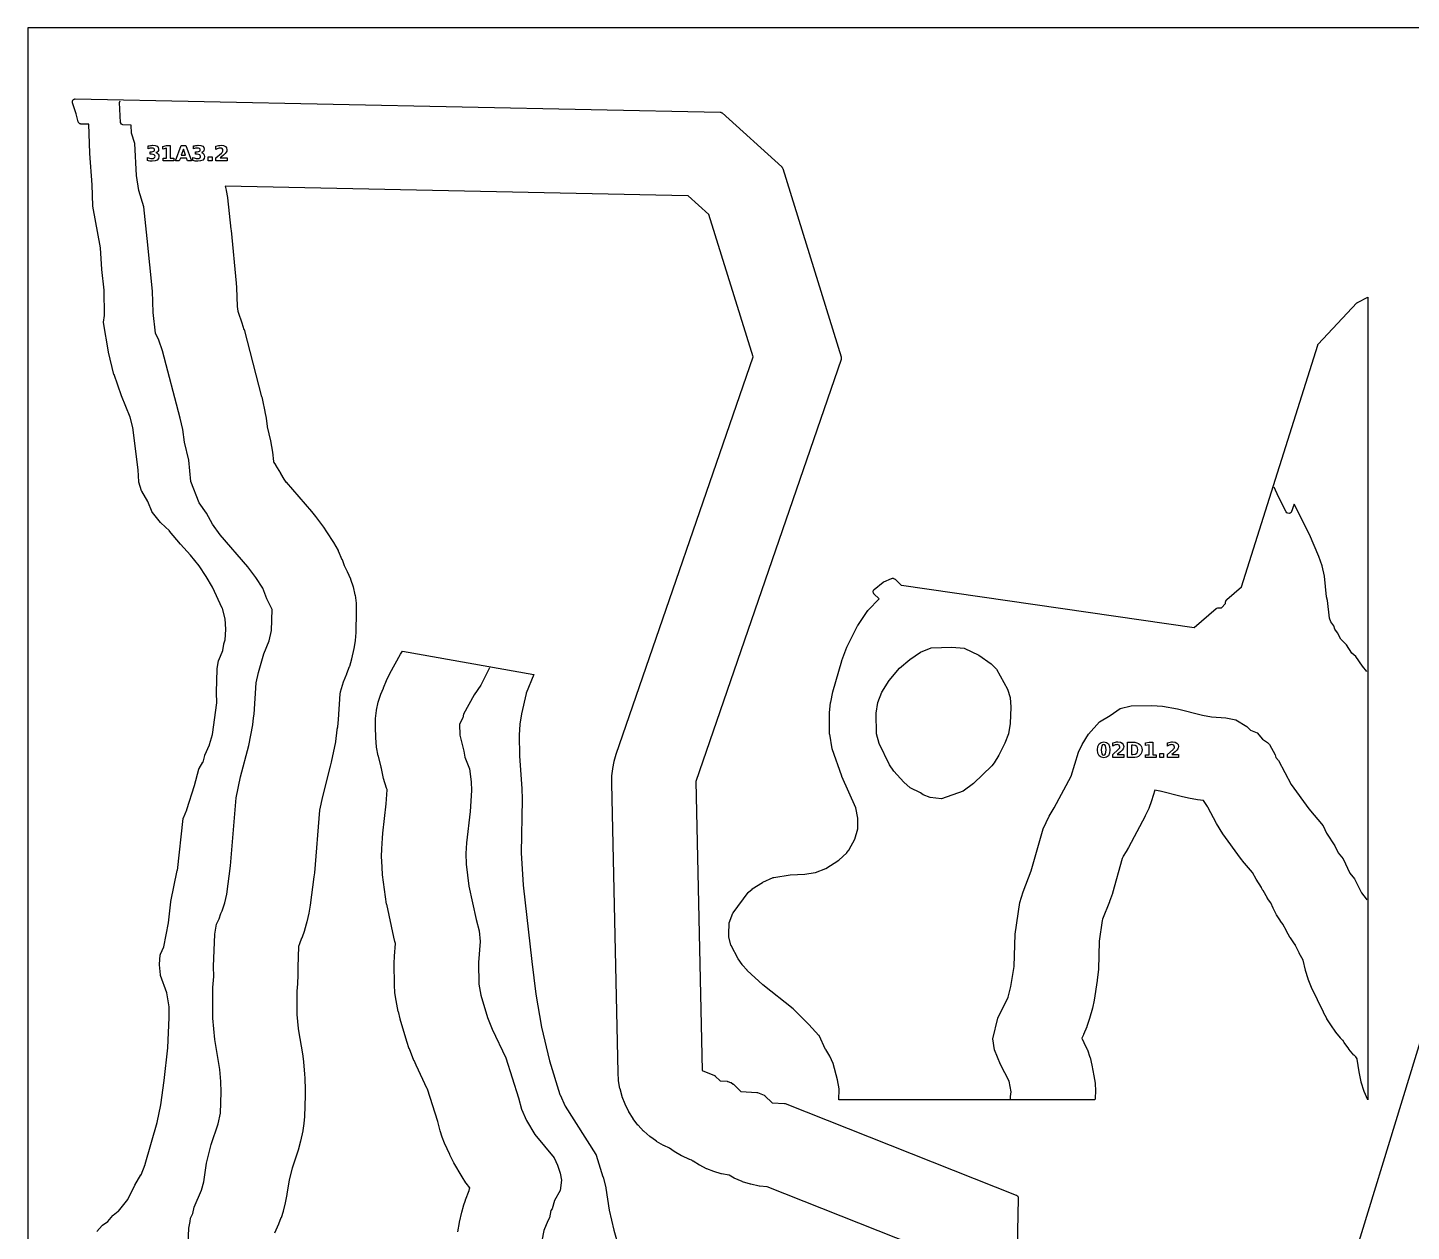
# Model space of a CAD drawing. Header units: millimetres. Extents: x 0 to 841, y 0 to 594.
# Drawn here: x 0 to 328.8, y 307.9 to 594 of the extents above; entities that cross this region are included whole.
import ezdxf

# ---------------------------------------------------------------- set-up
doc = ezdxf.new("R2010")
doc.units = ezdxf.units.MM
for name, color, linetype in [('CUT', 1, 'Continuous'), ('ENGRAVE', 5, 'Continuous'), ('SHEET_EDGE_DO_NOT_CUT', 8, 'Continuous')]:
    doc.layers.add(name, color=color, linetype=linetype)

msp = doc.modelspace()

# ---------------------------------------------------------------- linework, layer by layer
at = {"layer": 'CUT'}
for points in [[(16.44, 307.85), (17.71, 309.25), (17.74, 309.29), (17.78, 309.32), (19.03, 310.22), (19.04, 310.23), (19.04, 310.23), (20.26, 311.68), (20.29, 311.72), (20.33, 311.75), (21.54, 312.7), (21.55, 312.71), (21.56, 312.72), (23.79, 315.47), (23.79, 315.48), (23.8, 315.49), (25.48, 318.84), (25.49, 318.87), (26.93, 321.34), (26.93, 321.34), (26.94, 321.35), (27.9, 323.8), (27.91, 323.82), (30.78, 333.74), (30.78, 333.76), (31.66, 337.92), (31.67, 337.94), (32.45, 343.74), (32.45, 343.74), (33.31, 351.5), (33.31, 351.52), (33.62, 358.71), (33.62, 358.72), (33.66, 361.2), (33.66, 361.21), (33.65, 361.22), (33.06, 364.54), (33.05, 364.55), (33.05, 364.56), (31.58, 368.73), (31.57, 368.77), (31.56, 368.81), (31.55, 368.86), (31.36, 371.22), (31.36, 371.26), (31.36, 371.3), (31.52, 373.59), (31.52, 373.64), (31.53, 373.68), (31.55, 373.73), (31.57, 373.77), (32.38, 375.48), (32.39, 375.49), (32.39, 375.5), (33.43, 381.2), (33.43, 381.22), (34.02, 386.22), (34.03, 386.26), (35.56, 393.65), (35.57, 393.67), (36.98, 406.04), (36.99, 406.09), (37, 406.14), (37.02, 406.18), (37.83, 408.1), (37.84, 408.13), (39.65, 413.84), (39.66, 413.85), (40.7, 417.75), (40.71, 417.8), (40.73, 417.84), (40.75, 417.88), (41.66, 419.41), (41.67, 419.42), (41.67, 419.43), (42.11, 421.01), (42.14, 421.08), (43.23, 423.54), (43.24, 423.57), (43.96, 426), (43.96, 426.01), (43.96, 426.02), (44.94, 433.48), (44.94, 433.49), (44.94, 433.5), (44.86, 436), (44.86, 436.03), (45.02, 441.49), (45.02, 441.56), (45.38, 443.58), (45.39, 443.63), (45.41, 443.69), (46.38, 445.96), (46.38, 445.97), (46.39, 445.98), (46.59, 447.44), (46.6, 447.48), (46.61, 447.53), (46.92, 448.45), (46.93, 448.46), (46.93, 448.47), (47.06, 450.96), (47.06, 450.99), (46.91, 453.45), (46.91, 453.46), (46.9, 453.47), (46.27, 455.96), (46.27, 455.97), (46.26, 455.98), (43.92, 461), (43.91, 461.02), (42.44, 463.54), (42.43, 463.55), (40.74, 466.09), (40.72, 466.11), (38.69, 468.62), (38.68, 468.63), (36.31, 471.19), (36.29, 471.21), (33.69, 474.34), (33.67, 474.36), (31.65, 476.29), (31.6, 476.34), (29.64, 478.73), (29.61, 478.78), (29.58, 478.82), (29.56, 478.87), (28.58, 481.34), (28.57, 481.34), (28.57, 481.35), (27.12, 483.83), (27.09, 483.88), (27.07, 483.93), (26.45, 485.93), (26.44, 485.99), (26.43, 486.05), (26.25, 488.9), (26.25, 488.92), (24.97, 498.93), (24.96, 498.96), (24.36, 501.43), (24.36, 501.44), (24.36, 501.44), (22.28, 506.49), (22.28, 506.51), (20.52, 511.53), (20.51, 511.58), (19.22, 516.88), (19.22, 516.91), (18.04, 523.88), (18.03, 523.93), (18.03, 523.98), (18.04, 524.03), (18.23, 525.56), (18.23, 525.6), (18.16, 531.58), (18.16, 531.6), (17.6, 536.55), (17.6, 536.58), (17.29, 541.6), (17.28, 541.63), (15.47, 551.59), (15.46, 551.63), (15.46, 551.67), (15.36, 556.62), (15.36, 556.63), (14.81, 564.12), (14.81, 564.14), (14.57, 571.04), (14.57, 571.05), (14.56, 571.05), (12.69, 571.1), (12.64, 571.1), (12.59, 571.11), (12.54, 571.12), (12.44, 571.16), (12.39, 571.17), (12.35, 571.19), (12.32, 571.22), (12.28, 571.24), (12.25, 571.27), (12.16, 571.36), (12.12, 571.4), (12.09, 571.44), (12.06, 571.49), (12.04, 571.54), (12.03, 571.59), (11.52, 573.48), (11.52, 573.49), (10.65, 576.15), (10.64, 576.19), (10.63, 576.24), (10.63, 576.28), (10.63, 576.33), (10.63, 576.37), (10.64, 576.42), (10.68, 576.61), (10.7, 576.66), (10.72, 576.7), (10.74, 576.75), (10.77, 576.79), (10.8, 576.83), (10.83, 576.86), (10.87, 576.89), (11.01, 576.99), (11.04, 577.02), (11.09, 577.04), (11.13, 577.06), (11.17, 577.07), (11.22, 577.08), (11.27, 577.09), (11.31, 577.09), (164.58, 573.91), (164.64, 573.9), (164.69, 573.89), (164.74, 573.88), (164.78, 573.86), (164.83, 573.84), (164.93, 573.78), (164.98, 573.75), (165.02, 573.72), (179.19, 560.91), (179.22, 560.87), (179.26, 560.83), (179.36, 560.68), (179.39, 560.63), (179.42, 560.58), (179.44, 560.53), (193.34, 515.74), (193.35, 515.69), (193.36, 515.64), (193.36, 515.59), (193.36, 515.28), (193.35, 515.23), (193.34, 515.17), (193.33, 515.12), (158.8, 414.8), (158.8, 414.79), (158.8, 414.78), (160.3, 346.09), (160.3, 346.08), (160.31, 346.08), (163.25, 344.91), (163.3, 344.89), (163.34, 344.86), (163.38, 344.83), (163.42, 344.8), (164.55, 343.67), (164.56, 343.66), (164.57, 343.66), (166.23, 343.55), (166.27, 343.55), (166.32, 343.54), (166.36, 343.53), (167.03, 343.3), (167.08, 343.29), (167.12, 343.26), (167.17, 343.23), (167.65, 342.88), (167.68, 342.86), (167.71, 342.83), (169.45, 341.1), (169.45, 341.09), (169.47, 341.09), (173.32, 340.89), (173.37, 340.89), (173.43, 340.87), (173.48, 340.86), (175.04, 340.22), (175.09, 340.2), (175.13, 340.18), (175.17, 340.15), (175.21, 340.12), (176.89, 338.46), (176.9, 338.45), (176.91, 338.45), (179.85, 338.3), (179.9, 338.3), (179.96, 338.29), (180.01, 338.27), (234.9, 316.52), (234.94, 316.49), (234.99, 316.47), (235.11, 316.39), (235.15, 316.36), (235.19, 316.32), (235.22, 316.29), (235.25, 316.25), (235.31, 316.17), (235.33, 316.12), (235.36, 316.08), (235.37, 316.03), (235.38, 315.98), (235.41, 315.83), (235.42, 315.78), (235.42, 315.73), (231.8, 141.33)], [(215.13, 302.84), (175.73, 318.45), (175.72, 318.45), (175.71, 318.46), (173.91, 318.63), (173.86, 318.64), (171.85, 319.06), (171.8, 319.07), (169.85, 319.69), (169.8, 319.71), (167.92, 320.54), (167.88, 320.56), (166.7, 321.23), (166.68, 321.24), (166.68, 321.24), (166.67, 321.24), (164.88, 321.58), (164.83, 321.59), (163.1, 322.09), (163.05, 322.1), (161.37, 322.76), (161.33, 322.78), (159.71, 323.58), (159.67, 323.61), (158.14, 324.56), (158.1, 324.59), (157.8, 324.82), (157.79, 324.82), (157.77, 324.83), (157.33, 324.97), (157.28, 324.99), (155.44, 325.82), (155.4, 325.84), (153.65, 326.86), (153.61, 326.88), (152.54, 327.66), (152.53, 327.67), (152.52, 327.68), (151.15, 328.3), (151.1, 328.32), (149.46, 329.28), (149.42, 329.3), (147.88, 330.41), (147.84, 330.44), (146.41, 331.69), (146.37, 331.73), (145.07, 333.11), (145.04, 333.15), (143.88, 334.66), (143.86, 334.7), (142.85, 336.31), (142.83, 336.35), (141.98, 338.05), (141.96, 338.1), (141.29, 339.88), (141.27, 339.92), (140.77, 341.76), (140.76, 341.8), (140.44, 343.68), (140.44, 343.73), (140.3, 345.63), (140.3, 345.66), (138.8, 414.34), (138.8, 414.36), (138.84, 416.09), (138.85, 416.14), (139.04, 417.85), (139.04, 417.89), (139.38, 419.58), (139.39, 419.62), (139.88, 421.28), (139.89, 421.31), (172.39, 515.74), (172.39, 515.75), (172.39, 515.76), (161.9, 549.56), (161.9, 549.58), (161.89, 549.58), (156.94, 554.05), (156.93, 554.06), (156.92, 554.06), (46.96, 556.35), (46.94, 556.35), (46.95, 556.34), (47.19, 555.36), (47.2, 555.32), (47.46, 553.61), (47.47, 553.59), (48.3, 546.08), (48.3, 546.08), (48.33, 545.8), (48.33, 545.8), (49.55, 533.29), (49.55, 533.28), (49.63, 532.2), (49.63, 532.18), (49.82, 527.77), (49.82, 527.76), (49.94, 526.6), (49.94, 526.59), (49.94, 526.58), (50.02, 526.39), (50.03, 526.37), (50.92, 523.86), (50.92, 523.84), (51.4, 522.28), (51.41, 522.26), (55.6, 506.26), (55.61, 506.25), (55.8, 505.43), (55.81, 505.42), (56.39, 502.74), (56.39, 502.72), (56.66, 501.18), (56.66, 501.16), (56.93, 499.17), (56.94, 499.15), (57.73, 495.81), (57.74, 495.78), (58.18, 493.1), (58.19, 493.07), (58.4, 490.84), (58.4, 490.82), (58.41, 490.81), (58.47, 490.65), (58.48, 490.63), (58.49, 490.62), (58.88, 490.05), (58.9, 490.03), (60.1, 488.08), (60.11, 488.06), (60.85, 486.7), (60.86, 486.67), (61.38, 485.96), (61.4, 485.94), (67.44, 478.99), (67.46, 478.98), (68.42, 477.79), (68.43, 477.77), (70.3, 475.25), (70.31, 475.23), (71.04, 474.18), (71.05, 474.17), (72.68, 471.64), (72.7, 471.62), (73.79, 469.7), (73.82, 469.65), (74.69, 467.62), (74.7, 467.59), (75.21, 466.18), (75.22, 466.15), (75.93, 464.75), (75.94, 464.73), (76.72, 462.97), (76.74, 462.92), (77.35, 461.1), (77.36, 461.05), (77.78, 459.18), (77.79, 459.13), (78.03, 457.22), (78.03, 457.17), (78.08, 455.24), (78.08, 455.21), (77.95, 450.22), (77.95, 450.2), (77.81, 448.32), (77.81, 448.27), (77.49, 446.41), (77.49, 446.39), (76.95, 443.94), (76.94, 443.92), (76.46, 442.14), (76.44, 442.1), (75.8, 440.37), (75.79, 440.35), (74.98, 438.46), (74.97, 438.43), (74.29, 436.07), (74.29, 436.05), (74.22, 435.68), (74.21, 435.65), (73.82, 429.55), (73.82, 429.53), (73.63, 427.79), (73.62, 427.75), (73.51, 427.2), (73.51, 427.17), (73.5, 427.09), (73.5, 427.06), (73.13, 424.29), (73.13, 424.26), (72.13, 419.39), (72.13, 419.38), (71.91, 418.43), (71.91, 418.42), (70.07, 411.26), (70.07, 411.25), (69.35, 407.99), (69.35, 407.96), (68.13, 393.12), (68.13, 393.11), (68.03, 392.19), (68.03, 392.17), (67.16, 385.45), (67.16, 385.43), (66.82, 383.54), (66.82, 383.52), (66.35, 381.48), (66.34, 381.46), (65.77, 379.45), (65.76, 379.43), (65.12, 377.57), (65.11, 377.55), (64.61, 376.26), (64.61, 376.25), (64.4, 375.61), (64.39, 375.6), (64.39, 375.58), (64.19, 370.67), (64.19, 370.65), (64.22, 368.91), (64.22, 368.89), (64.15, 366.74), (64.15, 366.71), (64, 365.01), (64, 364.99), (64, 359.48), (64, 359.46), (64.32, 356.08), (64.32, 356.06), (65.38, 349.58), (65.38, 349.56), (65.56, 348.14), (65.56, 348.12), (65.81, 345.32), (65.82, 345.3), (65.88, 344.21), (65.88, 344.2), (65.97, 341.63), (65.97, 341.61), (65.97, 340.19), (65.97, 340.18), (65.78, 335.21), (65.78, 335.19), (65.65, 333.52), (65.64, 333.48), (65.37, 331.83), (65.36, 331.81), (64.84, 329.33), (64.83, 329.3), (64.26, 327.19), (64.25, 327.17), (62.85, 322.91), (62.85, 322.9), (62.14, 320.13), (62.13, 320.11), (61.62, 316.69), (61.61, 316.67), (61.21, 314.68), (61.2, 314.65), (60.69, 312.66), (60.68, 312.64), (60.22, 311.11), (60.2, 311.07), (59.61, 309.58), (59.61, 309.56), (58.67, 307.44)], [(315.54, 302.73), (371.38, 484.95)], [(102.26, 307.76), (102.63, 310.01), (102.64, 310.03), (103.18, 312.45), (103.18, 312.46), (103.56, 313.89), (103.57, 313.93), (104.05, 315.33), (104.06, 315.34), (104.92, 317.56), (104.93, 317.57), (104.93, 317.58), (105.02, 318), (105.03, 318.05), (105.07, 318.17), (105.08, 318.18), (105.07, 318.19), (104.17, 319.36), (104.14, 319.4), (103.23, 320.83), (103.22, 320.85), (101.29, 324.15), (101.28, 324.18), (100.3, 326.1), (100.29, 326.13), (99.09, 328.82), (99.09, 328.84), (98.52, 330.27), (98.51, 330.31), (98.05, 331.78), (98.05, 331.8), (97.47, 333.98), (97.46, 333.99), (94.98, 341.71), (94.97, 341.74), (92.29, 347.41), (92.29, 347.42), (91.81, 348.52), (91.8, 348.53), (90.71, 351.28), (90.7, 351.3), (90.1, 353.02), (90.1, 353.04), (88.53, 358.35), (88.52, 358.37), (88.09, 360.13), (88.08, 360.15), (87.56, 362.76), (87.56, 362.78), (87.29, 364.58), (87.28, 364.63), (87.18, 366.44), (87.18, 366.47), (87.13, 371.53), (87.13, 371.56), (87.18, 373.26), (87.18, 373.28), (87.41, 376.28), (87.41, 376.29), (87.41, 376.3), (87.27, 376.8), (87.27, 376.81), (87.03, 377.78), (87.03, 377.79), (85.32, 385.67), (85.31, 385.69), (85.02, 387.41), (85.02, 387.43), (84.36, 392.63), (84.35, 392.66), (84.21, 394.47), (84.21, 394.5), (84.12, 397), (84.12, 397.02), (84.14, 398.8), (84.14, 398.82), (84.29, 401.32), (84.29, 401.34), (84.39, 402.55), (84.39, 402.57), (85.21, 409.47), (85.21, 409.48), (85.42, 412.87), (85.42, 412.89), (85.41, 412.9), (85.3, 413.2), (85.29, 413.22), (84.54, 415.49), (84.53, 415.55), (84.06, 417.89), (84.06, 417.92), (84.02, 418.18), (84.02, 418.21), (83.34, 420.85), (83.33, 420.88), (82.91, 423), (82.9, 423.05), (82.71, 425.21), (82.71, 425.23), (82.63, 427.78), (82.63, 427.81), (82.66, 429.75), (82.66, 429.8), (82.89, 431.72), (82.9, 431.77), (83.31, 433.66), (83.33, 433.71), (83.93, 435.54), (83.94, 435.59), (84.56, 436.99), (84.57, 437.02), (84.58, 437.05), (84.59, 437.1), (85.25, 438.8), (85.26, 438.85), (86.08, 440.5), (86.09, 440.52), (88.62, 445.09), (88.63, 445.11), (89.06, 445.8), (120.25, 440.26), (118.44, 435.79), (118.44, 435.79), (118.43, 435.78), (118.43, 435.77), (117.33, 430.89), (117.32, 430.88), (116.95, 428.42), (116.94, 428.4), (116.8, 425.93), (116.8, 425.92), (116.88, 420.82), (116.88, 420.8), (117.44, 413.14), (117.44, 413.11), (117.49, 410.58), (117.49, 410.56), (117.28, 397.89), (117.28, 397.87), (117.77, 390.19), (117.78, 390.18), (119.82, 372.06), (119.82, 372.05), (120.79, 364.26), (120.79, 364.25), (122.13, 356.4), (122.14, 356.39), (124.04, 348.45), (124.04, 348.43), (126.5, 340.39), (126.51, 340.36), (127.72, 337.64), (127.72, 337.63), (127.73, 337.62), (135.03, 326.14), (135.06, 326.11), (135.07, 326.07), (135.09, 326.03), (136.72, 320.84), (136.73, 320.81), (137.37, 318.2), (137.38, 318.16), (138.22, 312.94), (138.22, 312.93), (139.33, 308.15), (139.33, 308.14), (141.78, 299.62)]]:
    msp.add_lwpolyline(points, dxfattribs=at)
msp.add_lwpolyline([(192.82, 341.71), (192.82, 341.72), (192.82, 341.73), (192.49, 343.88), (192.48, 343.9), (191.44, 347.8), (191.44, 347.81), (191.43, 347.82), (190.67, 349.49), (190.65, 349.52), (189.67, 351.07), (189.64, 351.12), (188.06, 354.42), (188.05, 354.43), (188.05, 354.44), (185.67, 357.06), (185.66, 357.07), (181.92, 360.75), (181.9, 360.77), (174.74, 366.47), (174.71, 366.49), (171, 369.9), (170.97, 369.94), (169.83, 371.23), (169.8, 371.28), (168.86, 372.65), (168.84, 372.69), (167.16, 375.82), (167.14, 375.85), (167.13, 375.89), (167.12, 375.94), (166.65, 377.87), (166.65, 377.92), (166.64, 377.97), (166.63, 378.58), (166.63, 378.61), (166.7, 381.04), (166.7, 381.09), (166.71, 381.15), (166.73, 381.2), (167.58, 383.48), (167.6, 383.53), (167.62, 383.57), (167.65, 383.6), (171.21, 388.46), (171.25, 388.5), (171.29, 388.54), (172.14, 389.26), (172.2, 389.31), (174.64, 390.83), (174.69, 390.86), (177.18, 391.99), (177.22, 392.01), (177.27, 392.02), (177.31, 392.03), (181.17, 392.59), (181.21, 392.6), (184.68, 392.82), (184.7, 392.82), (187.17, 393.16), (187.18, 393.16), (187.2, 393.17), (189.69, 394.13), (189.7, 394.14), (189.72, 394.14), (192.76, 396.08), (192.77, 396.08), (192.78, 396.09), (194.67, 397.88), (194.7, 397.9), (195.25, 398.59), (195.25, 398.6), (195.26, 398.61), (196.57, 401.07), (196.58, 401.08), (196.58, 401.1), (197.31, 403.59), (197.31, 403.6), (197.31, 403.61), (197.31, 406.07), (197.31, 406.08), (197.31, 406.1), (196.82, 408.55), (196.82, 408.56), (196.82, 408.58), (193.47, 416.03), (193.45, 416.07), (191.21, 422.54), (191.2, 422.58), (191.19, 422.61), (190.6, 426.04), (190.59, 426.08), (190.59, 426.13), (190.57, 431.1), (190.57, 431.15), (190.82, 433.6), (190.83, 433.66), (191.37, 436.09), (191.38, 436.12), (193.47, 443.53), (193.48, 443.57), (194.68, 446.71), (194.7, 446.75), (197.22, 451.85), (197.26, 451.91), (199.68, 455.44), (199.71, 455.48), (199.74, 455.51), (202.35, 458.2), (202.36, 458.2), (202.35, 458.21), (201.12, 459.44), (201.08, 459.48), (201.06, 459.51), (201.03, 459.55), (201.01, 459.6), (200.99, 459.64), (200.94, 459.79), (200.93, 459.84), (200.92, 459.88), (200.92, 459.93), (200.92, 459.98), (200.93, 460.03), (200.94, 460.08), (200.97, 460.19), (200.98, 460.24), (201, 460.28), (201.03, 460.33), (201.06, 460.37), (201.1, 460.41), (201.13, 460.45), (203.32, 462.21), (203.36, 462.24), (203.4, 462.26), (203.44, 462.28), (205.25, 463.06), (205.29, 463.07), (205.33, 463.09), (205.38, 463.09), (205.53, 463.12), (205.58, 463.12), (205.64, 463.12), (205.69, 463.11), (205.74, 463.1), (205.79, 463.08), (205.97, 463.01), (206.02, 462.99), (206.06, 462.97), (206.1, 462.94), (206.13, 462.91), (207.61, 461.48), (207.62, 461.48), (207.63, 461.47), (277.19, 451.39), (277.2, 451.39), (277.21, 451.4), (282.48, 455.91), (282.51, 455.94), (282.55, 455.97), (282.59, 455.99), (282.63, 456), (282.81, 456.07), (282.86, 456.09), (282.9, 456.1), (282.94, 456.1), (282.99, 456.1), (283.66, 456.11), (283.67, 456.11), (283.68, 456.12), (284.68, 457.11), (284.69, 457.12), (284.69, 457.13), (284.7, 457.5), (284.7, 457.55), (284.71, 457.59), (284.72, 457.64), (284.74, 457.68), (284.75, 457.72), (284.85, 457.91), (284.88, 457.95), (284.9, 457.99), (284.94, 458.03), (284.97, 458.06), (288.48, 461.08), (288.49, 461.08), (288.49, 461.09), (306.58, 518.55), (306.6, 518.59), (306.62, 518.63), (306.64, 518.67), (306.66, 518.71), (306.69, 518.74), (315.88, 528.58), (315.92, 528.61), (315.95, 528.64), (315.99, 528.66), (316.02, 528.68), (318.52, 529.94), (318.52, 339.12), (318.45, 339.12), (317.65, 341.1), (317.64, 341.13), (316.89, 343.38), (316.87, 343.44), (316.4, 345.77), (316.39, 345.8), (315.96, 348.83), (315.96, 348.85), (315.96, 348.86), (315.65, 349.33), (315.64, 349.34), (315.63, 349.35), (315.23, 349.74), (315.19, 349.78), (313.96, 351.2), (313.94, 351.24), (312.85, 352.77), (312.82, 352.82), (312.59, 353.22), (312.58, 353.24), (312.57, 353.25), (312.02, 353.84), (311.99, 353.88), (310.92, 355.24), (310.91, 355.26), (309.69, 356.97), (309.68, 356.99), (308.76, 358.41), (308.74, 358.44), (307.94, 359.93), (307.93, 359.95), (305.1, 365.86), (305.09, 365.88), (304.28, 367.83), (304.27, 367.88), (303.67, 369.91), (303.67, 369.93), (303.1, 372.32), (303.1, 372.33), (303.09, 372.34), (302.18, 374.03), (302.17, 374.05), (301.32, 375.81), (301.31, 375.84), (301.26, 375.98), (301.25, 375.99), (301.24, 376), (301.24, 376), (301.23, 376.02), (300.08, 377.64), (300.05, 377.69), (299.08, 379.42), (299.07, 379.44), (298.4, 380.78), (298.39, 380.79), (298.38, 380.8), (297.76, 381.62), (297.73, 381.66), (296.82, 383.1), (296.8, 383.14), (296.01, 384.67), (296, 384.69), (295.41, 385.98), (295.41, 385.99), (295.4, 386), (294.66, 387.02), (294.63, 387.06), (293.58, 388.91), (293.57, 388.93), (293.25, 389.57), (293.24, 389.6), (291.96, 391.56), (291.94, 391.59), (291.05, 393.16), (291.05, 393.17), (291.04, 393.18), (289.14, 395.44), (289.12, 395.45), (288.22, 396.6), (288.21, 396.62), (284.06, 402.37), (284.04, 402.4), (282.55, 404.8), (282.53, 404.83), (280.49, 408.73), (280.49, 408.74), (280.48, 408.75), (280.42, 408.83), (280.39, 408.87), (279.47, 410.29), (279.47, 410.3), (279.46, 410.3), (278, 410.48), (277.98, 410.49), (275.87, 410.85), (275.85, 410.85), (274.15, 411.22), (274.13, 411.22), (269.1, 412.54), (269.08, 412.54), (267.87, 412.74), (267.86, 412.74), (267.86, 412.73), (267.09, 410.23), (267.09, 410.21), (266.44, 408.41), (266.42, 408.36), (265.6, 406.63), (265.59, 406.61), (261.59, 399.16), (261.59, 399.14), (261.03, 398.17), (261.02, 398.16), (260.34, 397.05), (260.33, 397.02), (260.09, 396.52), (260.09, 396.51), (260.08, 396.5), (257.78, 388.25), (257.77, 388.22), (257.11, 386.26), (257.1, 386.23), (255.46, 382.07), (255.45, 382.05), (255.37, 381.8), (255.37, 381.79), (255.37, 381.78), (254.67, 376.83), (254.66, 376.8), (254.46, 370.22), (254.46, 370.18), (254.2, 367.58), (254.2, 367.55), (253.42, 362.82), (253.41, 362.8), (253.02, 360.97), (253.02, 360.95), (252.37, 358.49), (252.36, 358.46), (251.74, 356.54), (251.73, 356.49), (250.92, 354.64), (250.9, 354.62), (250.5, 353.81), (250.5, 353.8), (250.5, 353.79), (251.01, 352.8), (251.02, 352.78), (251.81, 351.07), (251.83, 351.03), (252.44, 349.26), (252.46, 349.21), (252.9, 347.38), (252.91, 347.36), (253.39, 344.88), (253.39, 344.86), (253.65, 343.11), (253.65, 343.06), (253.75, 341.31), (253.75, 341.26), (253.69, 339.51), (253.68, 339.46), (253.64, 339.12), (192.78, 339.12), (192.82, 341.71)], close=True, dxfattribs=at)
at = {"layer": 'ENGRAVE'}
for points in [[(38.08, 303.16), (38.29, 308.61), (38.62, 310.24), (38.66, 311.05), (39.25, 312.13), (39.55, 313.66), (41.32, 317.66), (41.84, 319.67), (42.51, 324.11), (43.64, 328.52), (45.27, 333.45), (45.8, 335.96), (45.98, 340.94), (45.9, 343.52), (45.64, 346.34), (44.47, 353.51), (44, 358.53), (44, 365.88), (44.23, 368.47), (44.18, 370.87), (44.5, 378.53), (44.88, 380.94), (45.54, 382.19), (45.89, 383.46), (46.21, 384.07), (46.85, 385.95), (47.33, 388.01), (48.2, 394.75), (49.52, 410.94), (50.61, 415.89), (52.54, 423.4), (53.54, 428.29), (53.64, 429.93), (53.86, 430.83), (54.34, 438.25), (54.83, 440.76), (56.1, 445.17), (57.41, 448.24), (57.96, 450.71), (58.08, 455.73), (56.83, 458.21), (55.9, 460.77), (54.25, 463.32), (52.36, 465.86), (45.75, 473.46), (43.9, 475.98), (42.51, 478.57), (40.74, 481.09), (38.76, 486.1), (38.28, 491.17), (37.25, 495.5), (36.84, 498.49), (36.26, 501.18), (32.06, 517.19), (31.16, 519.73), (30.37, 521.38), (29.86, 526.3), (29.65, 531.34), (28.43, 543.86), (27.59, 551.38), (26.43, 555.28), (25.86, 558.88), (25.45, 566.43), (24.7, 568.91), (24.6, 570.85), (22.65, 570.9), (22.32, 571.07), (22.09, 571.45), (21.86, 576.18), (22.02, 576.57)], [(318.22, 440.95), (317.18, 442.2), (315.63, 444.51), (314.69, 445.33), (313.45, 447.32), (312.1, 448.62), (311.29, 450.17), (310.65, 451.05), (310.4, 451.78), (309.71, 452.8), (309.39, 453.62), (308.94, 457.8), (308.68, 458.67), (308.21, 463.61), (307.63, 466.07), (306.88, 468.28), (304.63, 473.52), (300.94, 480.7), (300.28, 478.79), (300.05, 478.61), (299.77, 478.53), (299.48, 478.56), (299.22, 478.7), (299.04, 478.93), (297.23, 482.46), (296.26, 484.78)], [(201.63, 431.02), (202, 433.58), (202.97, 436.08), (204.73, 438.81), (207.16, 441.78), (209.68, 443.84), (212.14, 445.52), (214.75, 446.57), (219.66, 446.76), (222.57, 446.53), (226.01, 444.82), (228.94, 442.82), (230.2, 441.54), (232.89, 436.77), (233.46, 434.75), (233.61, 432.45), (233.48, 428.62), (233.12, 426.12), (232.2, 423.96), (230.78, 421.1), (229.7, 419.22), (229.14, 418.56), (224.74, 414.34), (222.29, 412.53), (217.2, 410.67), (214.49, 410.99), (212.81, 411.64), (212.19, 412.11), (209.74, 413.33), (208.24, 414.67), (205.84, 417.29), (204.83, 418.78), (202.34, 423.81), (201.71, 426.12), (201.63, 431.02)], [(109.77, 441.82), (107.72, 437.73), (106.12, 435.41), (103.58, 430.82), (103.39, 429.97), (102.62, 428.43), (102.7, 425.86), (103.68, 422.04), (103.88, 420.59), (104.97, 417.86), (105.39, 414.77), (105.44, 412.66), (105.14, 407.69), (104.25, 400.2), (104.11, 397.68), (104.2, 395.16), (104.86, 389.93), (106.58, 382.03), (107.32, 379.28), (107.51, 376.78), (107.12, 371.75), (107.18, 366.67), (107.7, 364.03), (109.28, 358.71), (110.38, 355.95), (113.61, 349.09), (116.66, 339.62), (117.38, 336.93), (118.58, 334.21), (120.51, 330.88), (125.15, 325.37), (125.93, 323.62), (126.51, 321.7), (126.87, 320.01), (126.55, 317.61), (125.23, 315.23), (124.65, 313.26), (124.34, 312.85), (124.05, 311.06), (123.61, 310.42), (122.69, 308.08), (122.15, 305.64)], [(233.55, 339.42), (233.55, 339.92), (233.75, 341.08), (233.27, 343.58), (231.21, 347.55), (229.76, 351.02), (229.37, 353.65), (230.52, 358.58), (233.03, 363.58), (233.68, 366.07), (234.47, 370.83), (234.71, 378.54), (235.78, 386.08), (236.54, 388.61), (238.51, 393.6), (241.29, 403.58), (242.75, 406.61), (243.96, 408.59), (247.96, 416.07), (249.71, 421.77), (250.62, 423.62), (252.14, 426.03), (254.74, 429), (257.22, 430.49), (259.65, 432.18), (262.28, 432.79), (267.18, 432.87), (269.67, 432.72), (273.28, 432.12), (279.21, 430.57), (281.34, 430.2), (284.74, 429.91), (287.13, 429.47), (289.7, 427.88), (290.6, 426.98), (292.22, 426.35), (293.47, 424.85), (294.67, 424.11), (295.08, 423.64), (296.44, 421.15), (296.64, 420.52), (297.25, 419.83), (300.26, 414.1), (304.43, 408.33), (307.84, 404.27), (308.68, 402.52), (310.62, 399.56), (311.47, 397.85), (312.61, 396.44), (314.17, 393.05), (315.31, 391.69), (316.97, 388.35), (318.1, 386.91), (318.22, 386.71)]]:
    msp.add_lwpolyline(points, dxfattribs=at)
for points in [[(30.45, 564.29), (30.77, 564.16), (31.01, 563.96), (31.15, 563.69), (31.2, 563.36), (31.09, 562.88), (30.78, 562.54), (30.27, 562.32), (29.57, 562.25), (29.29, 562.27), (29.01, 562.3), (28.73, 562.36), (28.45, 562.43), (28.45, 563.16), (28.71, 563.04), (28.97, 562.96), (29.23, 562.91), (29.49, 562.89), (29.82, 562.93), (30.06, 563.02), (30.21, 563.18), (30.26, 563.39), (30.21, 563.61), (30.05, 563.77), (29.8, 563.87), (29.45, 563.9), (29.08, 563.9), (29.08, 564.51), (29.47, 564.51), (29.78, 564.53), (30, 564.62), (30.13, 564.76), (30.17, 564.95), (30.13, 565.14), (30, 565.28), (29.8, 565.36), (29.53, 565.39), (29.3, 565.38), (29.07, 565.34), (28.84, 565.28), (28.61, 565.19), (28.61, 565.88), (28.88, 565.95), (29.16, 566), (29.43, 566.03), (29.7, 566.04), (30.32, 565.98), (30.76, 565.8), (31.02, 565.51), (31.11, 565.1), (31.07, 564.81), (30.94, 564.58), (30.74, 564.4), (30.45, 564.29)], [(32.18, 562.97), (33.01, 562.97), (33.01, 565.33), (32.16, 565.15), (32.16, 565.79), (33.01, 565.97), (33.9, 565.97), (33.9, 562.97), (34.73, 562.97), (34.73, 562.32), (32.18, 562.32), (32.18, 562.97)], [(37.75, 562.99), (36.28, 562.99), (36.04, 562.32), (35.1, 562.32), (36.45, 565.97), (37.57, 565.97), (38.92, 562.32), (37.98, 562.32), (37.75, 562.99)], [(41.27, 564.29), (41.6, 564.16), (41.83, 563.96), (41.98, 563.69), (42.03, 563.36), (41.92, 562.88), (41.61, 562.54), (41.1, 562.32), (40.4, 562.25), (40.12, 562.27), (39.84, 562.3), (39.56, 562.36), (39.28, 562.43), (39.28, 563.16), (39.54, 563.04), (39.8, 562.96), (40.06, 562.91), (40.31, 562.89), (40.64, 562.93), (40.89, 563.02), (41.04, 563.18), (41.09, 563.39), (41.03, 563.61), (40.88, 563.77), (40.63, 563.87), (40.28, 563.9), (39.9, 563.9), (39.9, 564.51), (40.3, 564.51), (40.61, 564.53), (40.83, 564.62), (40.96, 564.76), (41, 564.95), (40.96, 565.14), (40.83, 565.28), (40.63, 565.36), (40.36, 565.39), (40.13, 565.38), (39.9, 565.34), (39.67, 565.28), (39.43, 565.19), (39.43, 565.88), (39.71, 565.95), (39.99, 566), (40.26, 566.03), (40.52, 566.04), (41.14, 565.98), (41.59, 565.8), (41.85, 565.51), (41.94, 565.1), (41.9, 564.81), (41.77, 564.58), (41.56, 564.4), (41.27, 564.29)], [(45.76, 563.02), (47.37, 563.02), (47.37, 562.32), (44.72, 562.32), (44.72, 563.02), (46.05, 564.19), (46.2, 564.35), (46.31, 564.51), (46.38, 564.66), (46.4, 564.82), (46.35, 565.06), (46.23, 565.24), (46.03, 565.35), (45.77, 565.39), (45.54, 565.37), (45.29, 565.3), (45.02, 565.18), (44.73, 565.02), (44.73, 565.82), (45.04, 565.91), (45.36, 565.98), (45.66, 566.02), (45.96, 566.04), (46.54, 565.96), (46.98, 565.75), (47.25, 565.4), (47.34, 564.94), (47.3, 564.66), (47.19, 564.39), (46.95, 564.09), (46.54, 563.7), (45.76, 563.02)], [(36.51, 563.67), (37.51, 563.67), (37.01, 565.12), (36.51, 563.67)], [(42.93, 563.27), (43.81, 563.27), (43.81, 562.32), (42.93, 562.32), (42.93, 563.27)], [(257.21, 422.33), (257.12, 421.53), (256.82, 420.94), (256.35, 420.57), (255.71, 420.44), (255.08, 420.57), (254.6, 420.94), (254.31, 421.53), (254.21, 422.33), (254.31, 423.14), (254.6, 423.73), (255.08, 424.1), (255.71, 424.23), (256.35, 424.1), (256.82, 423.73), (257.12, 423.14), (257.21, 422.33)], [(258.89, 421.21), (260.5, 421.21), (260.5, 420.51), (257.85, 420.51), (257.85, 421.21), (259.18, 422.38), (259.33, 422.54), (259.44, 422.7), (259.51, 422.85), (259.53, 423.01), (259.48, 423.25), (259.36, 423.43), (259.15, 423.54), (258.9, 423.58), (258.67, 423.56), (258.42, 423.49), (258.15, 423.37), (257.86, 423.21), (257.86, 424.01), (258.17, 424.1), (258.48, 424.17), (258.79, 424.21), (259.09, 424.23), (259.67, 424.15), (260.11, 423.94), (260.38, 423.59), (260.47, 423.13), (260.43, 422.85), (260.32, 422.58), (260.08, 422.28), (259.67, 421.89), (258.89, 421.21)], [(271.9, 421.21), (273.5, 421.21), (273.5, 420.51), (270.86, 420.51), (270.86, 421.21), (272.19, 422.38), (272.34, 422.54), (272.45, 422.7), (272.51, 422.85), (272.53, 423.01), (272.49, 423.25), (272.36, 423.43), (272.16, 423.54), (271.91, 423.58), (271.68, 423.56), (271.42, 423.49), (271.15, 423.37), (270.87, 423.21), (270.87, 424.01), (271.18, 424.1), (271.49, 424.17), (271.8, 424.21), (272.1, 424.23), (272.68, 424.15), (273.12, 423.94), (273.39, 423.59), (273.48, 423.13), (273.44, 422.85), (273.33, 422.58), (273.09, 422.28), (272.68, 421.89), (271.9, 421.21)], [(256.27, 422.34), (256.24, 422.92), (256.14, 423.3), (255.97, 423.51), (255.71, 423.58), (255.45, 423.51), (255.28, 423.3), (255.18, 422.92), (255.15, 422.34), (255.18, 421.75), (255.28, 421.37), (255.45, 421.15), (255.71, 421.08), (255.97, 421.15), (256.14, 421.37), (256.24, 421.75), (256.27, 422.34)], [(261.39, 424.16), (262.38, 424.16), (263.11, 424.13), (263.62, 424.04), (263.99, 423.88), (264.31, 423.64), (264.54, 423.37), (264.69, 423.07), (264.79, 422.73), (264.82, 422.34), (264.79, 421.95), (264.69, 421.6), (264.54, 421.3), (264.31, 421.04), (263.99, 420.79), (263.61, 420.63), (263.1, 420.54), (262.38, 420.51), (261.39, 420.51), (261.39, 424.16)], [(262.33, 423.45), (262.33, 421.23), (262.67, 421.23), (263.17, 421.3), (263.55, 421.51), (263.78, 421.86), (263.85, 422.34), (263.78, 422.82), (263.55, 423.17), (263.18, 423.38), (262.67, 423.45), (262.33, 423.45)], [(265.67, 421.16), (266.5, 421.16), (266.5, 423.52), (265.65, 423.34), (265.65, 423.98), (266.49, 424.16), (267.39, 424.16), (267.39, 421.16), (268.22, 421.16), (268.22, 420.51), (265.67, 420.51), (265.67, 421.16)], [(269.07, 421.46), (269.95, 421.46), (269.95, 420.51), (269.07, 420.51), (269.07, 421.46)]]:
    msp.add_lwpolyline(points, close=True, dxfattribs=at)
at = {"layer": 'SHEET_EDGE_DO_NOT_CUT'}
msp.add_lwpolyline([(0, 0), (841, 0), (841, 594), (0, 594)], close=True, dxfattribs=at)

doc.saveas('drawing.dxf')
